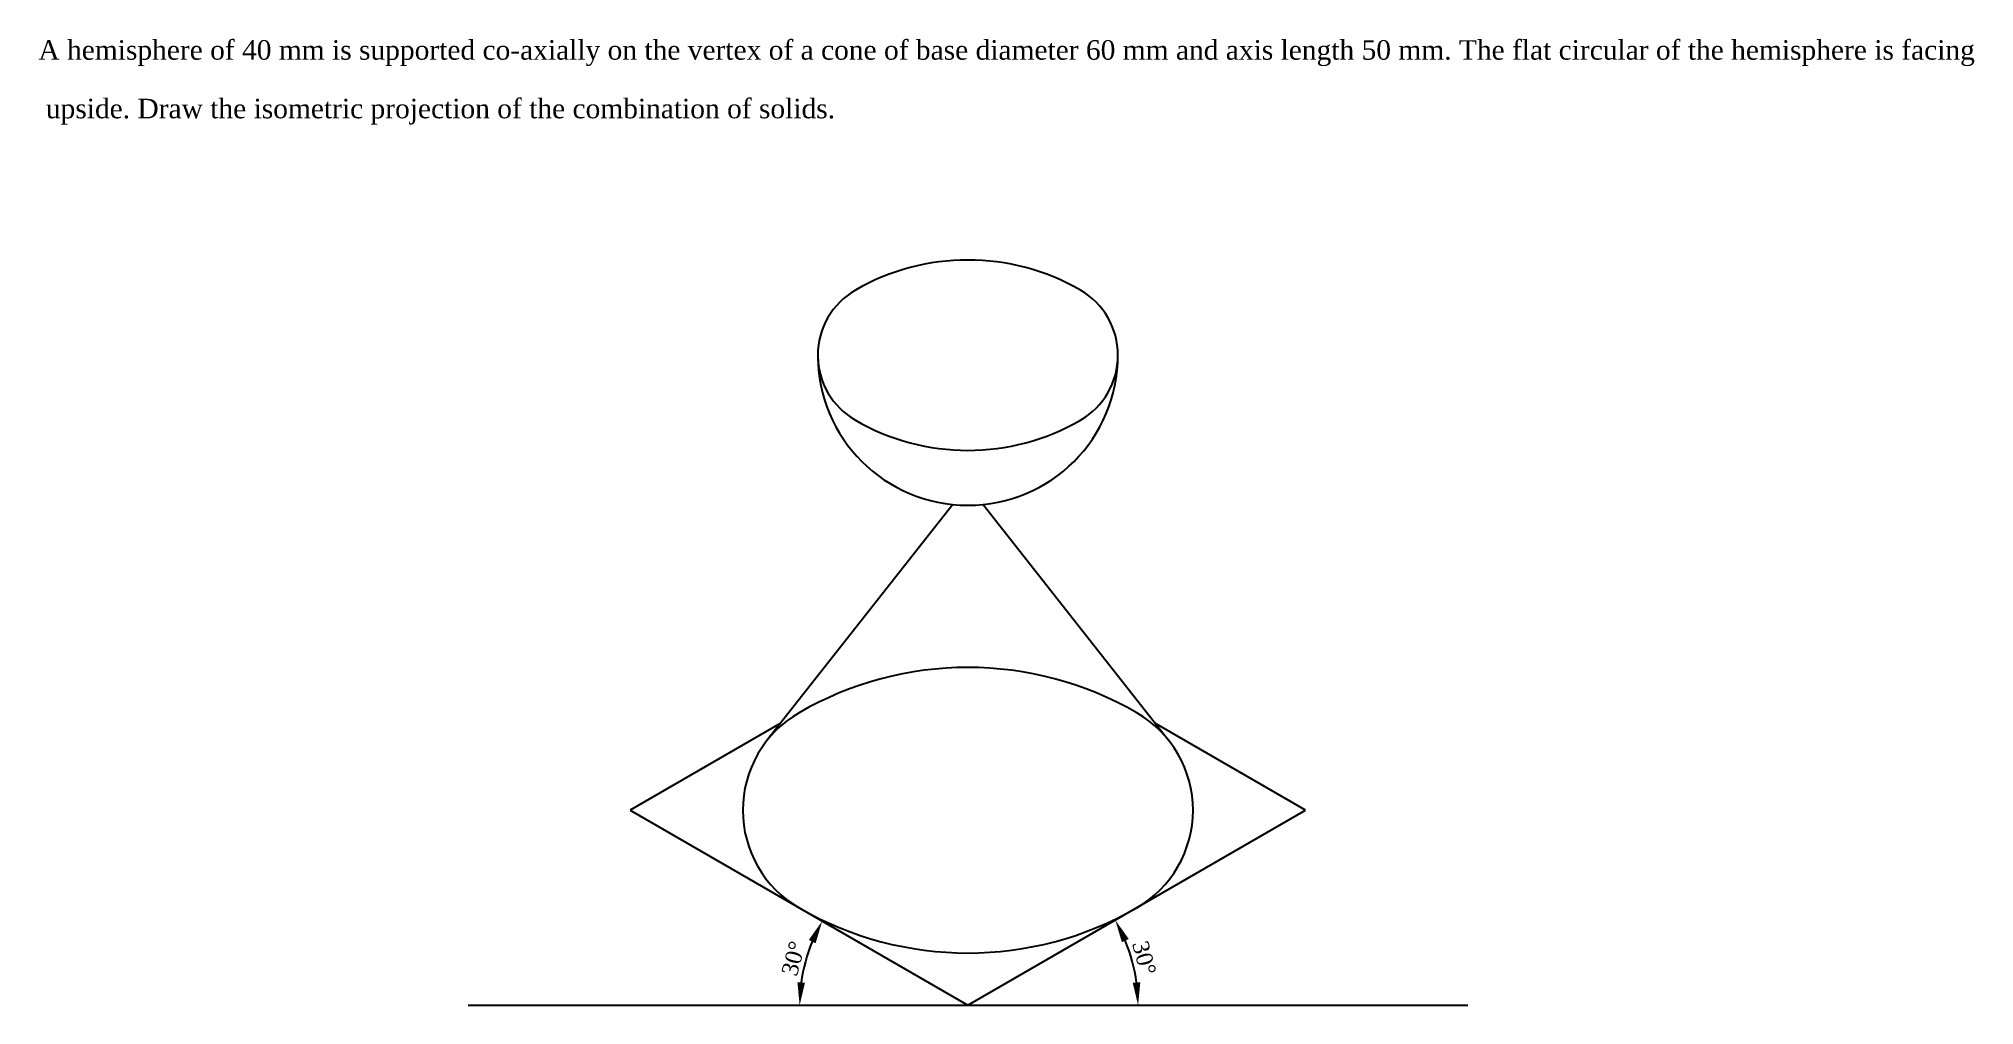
# Paper-space layout 'Layout15' of a CAD drawing. Header units: millimetres. Extents: x 3 to 301, y 57 to 205.
import ezdxf

# ---------------------------------------------------------------- set-up
doc = ezdxf.new("R2010")
doc.units = ezdxf.units.MM
doc.header["$LTSCALE"] = 0.4
doc.styles.get("Standard").update_dxf_attribs({"font": 'times.ttf', "height": 3})
doc.dimstyles.new('ISO-25', dxfattribs={"dimtxt": 2.5, "dimasz": 3.5, "dimexe": 1.25, "dimexo": 0.625, "dimtad": 1, "dimdsep": 46, "dimtxsty": 'Standard', "dimcen": 2.5, "dimadec": 0, "dimazin": 3, "dimtfac": 1, "dimtmove": 0, "dimatfit": 3, "dimfxl": 1, "dimarcsym": 0})

# ---------------------------------------------------------------- blocks, each defined once
blk = doc.blocks.new('*D66')
at = {"color": 0, "lineweight": -2, "transparency": 16777216}
blk.add_arc((145.66, 56.75), 26.18, 7.6647, 22.3353, dxfattribs=at)
at = {"color": 0, "transparency": 16777216}
for points in [[(169.36, 66.45), (170.41, 66.96), (168.34, 69.85)], [(172.19, 60.29), (171.03, 60.21), (171.85, 56.75)]]:
    blk.add_solid(points, dxfattribs=at)
at = {"layer": 'Defpoints', "color": 0, "transparency": 16777216}
for p in [(197.62, 86.75), (171.45, 61.3), (68.74, 56.75), (145.66, 56.75), (222.58, 56.75)]:
    blk.add_point(p, dxfattribs=at)
at = {"color": 0, "transparency": 16777216, "insert": (172.79, 64.02), "char_height": 2.5, "attachment_point": 5, "rotation": 285}
blk.add_mtext('30°', dxfattribs=at)
blk = doc.blocks.new('*D67')
at = {"color": 0, "lineweight": -2, "transparency": 16777216}
blk.add_arc((145.66, 56.75), 25.89, 157.7518, 172.2482, dxfattribs=at)
at = {"color": 0, "transparency": 16777216}
for points in [[(121.18, 66.81), (122.23, 66.3), (123.24, 69.7)], [(120.59, 60.21), (119.43, 60.29), (119.77, 56.75)]]:
    blk.add_solid(points, dxfattribs=at)
at = {"layer": 'Defpoints', "color": 0, "transparency": 16777216}
for p in [(93.7, 86.75), (121.34, 65.61), (68.74, 56.75), (145.66, 56.75), (222.58, 56.75)]:
    blk.add_point(p, dxfattribs=at)
at = {"color": 0, "transparency": 16777216, "insert": (118.82, 63.95), "char_height": 2.5, "attachment_point": 5, "rotation": 75}
blk.add_mtext('30°', dxfattribs=at)

psp = doc.layouts.new('Layout15')

# ---------------------------------------------------------------- linework, layer by layer
for p, q in [((143.321, 133.779), (114.734, 97.468)), ((148.005, 133.779), (176.593, 97.468)), ((116.796, 100.087), (93.702, 86.754)), ((197.625, 86.754), (174.531, 100.087)), ((93.702, 86.754), (145.663, 56.754)), ((145.663, 56.754), (197.625, 86.754)), ((68.742, 56.754), (222.584, 56.754))]:
    psp.add_line(p, q)
for centre, radius, start, end in [((145.663, 136.754), 34.641, 60, 120), ((134.116, 156.754), 11.547, 120, 240), ((157.21, 156.754), 11.547, 300, 60), ((145.663, 156.754), 23.094, 180, 360), ((145.663, 176.754), 34.641, 240, 300), ((145.663, 56.754), 51.962, 60, 120), ((128.343, 86.754), 17.321, 120, 240), ((162.984, 86.754), 17.321, 300, 60), ((145.663, 116.754), 51.962, 240, 300)]:
    psp.add_arc(centre, radius, start, end)

# ---------------------------------------------------------------- texts
at = {"lineweight": 50}
for s, p in [('A hemisphere of 40 mm is supported co-axially on the vertex of a cone of base diameter 60 mm and axis length 50 mm. The flat circular of the hemisphere is facing ', (2.641, 202.208)), ('upside. Draw the isometric projection of the combination of solids.', (3.787, 193.197))]:
    psp.add_text(s, height=3, dxfattribs=at).set_placement(p)

# ---------------------------------------------------------------- dimensions: what is measured, and where the dimension line sits
for base, line2, picture, middle in [((171.448, 61.301), ((145.663, 56.754), (197.625, 86.754)), '*D66', (172.791, 64.023)), ((121.335, 65.609), ((93.702, 86.754), (145.663, 56.754)), '*D67', (118.819, 63.947))]:
    dim = psp.add_angular_dim_2l(base=base, line1=((68.742, 56.754), (222.584, 56.754)), line2=line2, dimstyle='ISO-25')
    dim.commit()
    dim.dimension.update_dxf_attribs({"geometry": picture, "text_midpoint": middle})

doc.saveas('drawing.dxf')
